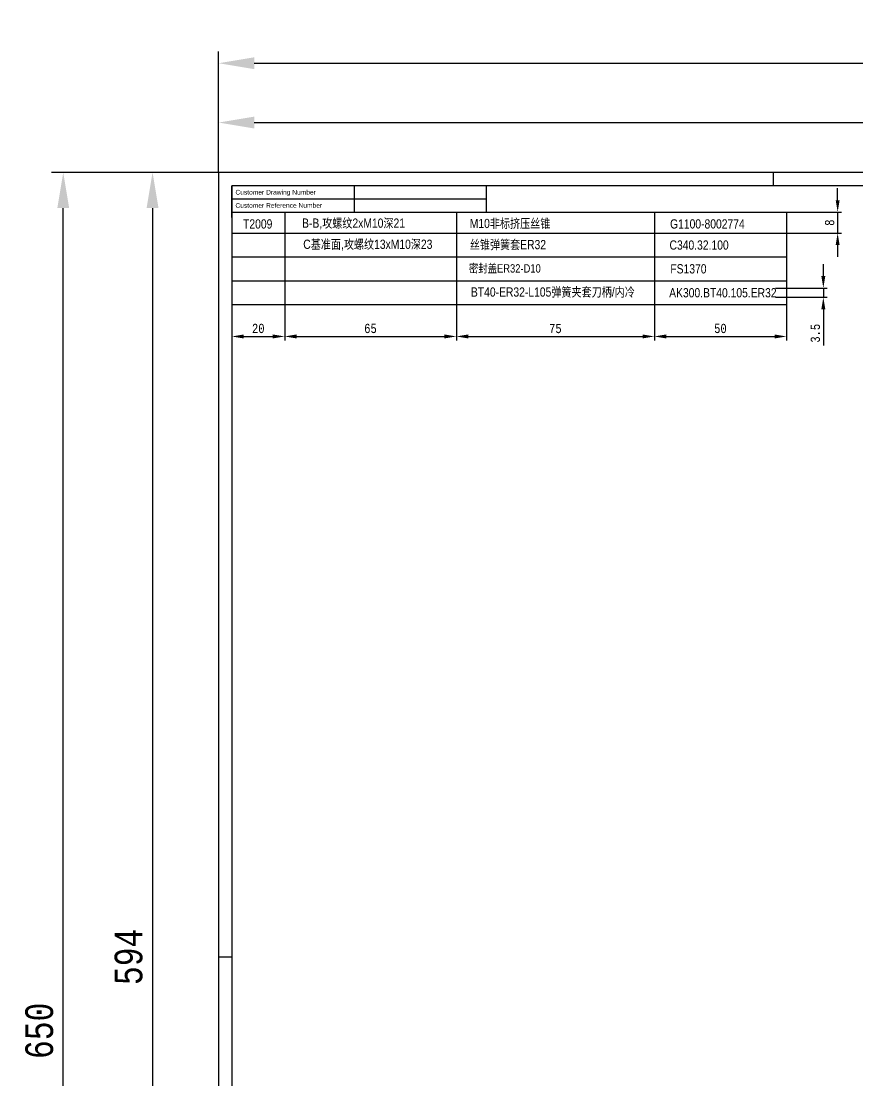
# Model space of a CAD drawing. Header units: millimetres. Extents: x -80 to 17556, y -2605 to 646.
# Drawn here: x -79.8 to 237, y 245.1 to 646.3 of the extents above; entities that cross this region are included whole.
import ezdxf

# ---------------------------------------------------------------- set-up
doc = ezdxf.new("R2010")
doc.units = ezdxf.units.MM
doc.header["$LTSCALE"] = 2
doc.layers.add('2', color=7, linetype='Continuous', lineweight=25)
doc.layers.add('5', color=7, linetype='Continuous', lineweight=25)
doc.layers.add('FRAME51', color=7, linetype='Continuous')
doc.styles.add('Arial', font='arial.ttf')
doc.styles.add('MONOSPACE821BT', font='monos.ttf', dxfattribs={"width": 0.8})
doc.styles.add('S07', font='simplex.shx', dxfattribs={"width": 0.7})
doc.styles.add('SIMPLEX', font='simplex.shx', dxfattribs={"width": 0.8})
doc.dimstyles.new('WALTER_1$0', dxfattribs={"dimtxt": 3.5, "dimasz": 4.5, "dimexe": 1.5, "dimexo": 0, "dimgap": 1.2, "dimtad": 1, "dimdec": 3, "dimdsep": 46, "dimtxsty": 'S07', "dimcen": 2.3, "dimclrd": 256, "dimclre": 256, "dimclrt": 256, "dimadec": 0, "dimazin": 0, "dimtfac": 0.6, "dimtdec": 3, "dimtmove": 0, "dimatfit": 3, "dimfxl": 1, "dimtolj": 1, "dimarcsym": 0})

# ---------------------------------------------------------------- blocks, each defined once
blk = doc.blocks.new('RAHMEN_RAHM-A1Q')
at = {"layer": '5', "color": 7, "linetype": 'Continuous'}
for p, q in [((-5, 589), (-5, -5)), ((836, 589), (-5, 589))]:
    blk.add_line(p, q, dxfattribs=at)
at = {"layer": '5', "color": 3, "linetype": 'Continuous'}
for p, q in [((205, 589), (205, 584)), ((-5, 292), (0, 292))]:
    blk.add_line(p, q, dxfattribs=at)
at = {"layer": '5', "color": 4, "linetype": 'Continuous'}
for p, q in [((0, 584), (0, 0)), ((831, 584), (0, 584))]:
    blk.add_line(p, q, dxfattribs=at)
at = {"layer": 'FRAME51', "color": 4}
blk.add_line((0, 572), (0, 584), dxfattribs=at)
at = {"layer": 'FRAME51', "color": 7, "linetype": 'Continuous'}
for p, q in [((46.25, 584), (46.25, 579)), ((0, 579), (96.25, 579)), ((46.25, 579), (46.25, 574))]:
    blk.add_line(p, q, dxfattribs=at)
at = {"layer": 'FRAME51', "color": 4, "linetype": 'Continuous'}
for p, q in [((96.25, 584), (96.25, 579)), ((96.25, 579), (96.25, 574)), ((0, 574), (96.25, 574))]:
    blk.add_line(p, q, dxfattribs=at)
at = {"layer": 'FRAME51', "style": 'Arial'}
for tag, p in [('CAD_KDZNR', (1.36, 580.62)), ('KDZNR', (47.61, 580.02)), ('CAD_KDMAT_PROMPT', (1.36, 575.62)), ('KDMAT', (47.61, 575.02))]:
    blk.add_attdef(tag, p, '', height=1.8, dxfattribs=at)
at = {"layer": 'FRAME51', "flags": 1}
for tag, p in [('FILENAME', (739.82, -2.19)), ('KBZ', (751.5, -2.19))]:
    blk.add_attdef(tag, p, '', height=1, dxfattribs=at)
at = {"layer": 'FRAME51', "style": 'SIMPLEX', "width": 0.7}
for tag, p in [('MADR_INIT', (756.63, -3.52)), ('DATUM', (782.13, -3.52))]:
    blk.add_attdef(tag, p, '', height=2.5, dxfattribs=at)
blk = doc.blocks.new('*D21')
at = {"layer": '2', "lineweight": -2, "transparency": 16777216}
for p, q in [((229.39, 578.5), (229.39, 583)), ((210, 574), (230.89, 574)), ((229.39, 574), (229.39, 566)), ((210, 566), (230.89, 566)), ((229.39, 561.5), (229.39, 557))]:
    blk.add_line(p, q, dxfattribs=at)
at = {"layer": '2', "transparency": 16777216}
for points in [[(228.64, 578.5), (230.14, 578.5), (229.39, 574)], [(228.64, 561.5), (230.14, 561.5), (229.39, 566)]]:
    blk.add_solid(points, dxfattribs=at)
at = {"layer": 'Defpoints', "color": 0, "transparency": 16777216}
for p in [(210, 574), (210, 566), (229.39, 566)]:
    blk.add_point(p, dxfattribs=at)
at = {"layer": '2', "transparency": 16777216, "insert": (226.38, 570), "char_height": 3.5, "attachment_point": 5, "rotation": 90, "style": 'MONOSPACE821BT'}
blk.add_mtext('\\A1;8', dxfattribs=at)
blk = doc.blocks.new('*D22')
at = {"layer": '2', "lineweight": -2, "transparency": 16777216}
for p, q in [((0, 539), (0, 525.41)), ((20, 539), (20, 525.41)), ((4.5, 526.91), (15.5, 526.91))]:
    blk.add_line(p, q, dxfattribs=at)
at = {"layer": '2', "transparency": 16777216}
for points in [[(4.5, 527.66), (4.5, 526.16), (0, 526.91)], [(15.5, 527.66), (15.5, 526.16), (20, 526.91)]]:
    blk.add_solid(points, dxfattribs=at)
at = {"layer": 'Defpoints', "color": 0, "transparency": 16777216}
for p in [(0, 539), (20, 539), (20, 526.91)]:
    blk.add_point(p, dxfattribs=at)
at = {"layer": '2', "transparency": 16777216, "insert": (10, 529.92), "char_height": 3.5, "attachment_point": 5, "style": 'MONOSPACE821BT'}
blk.add_mtext('\\A1;20', dxfattribs=at)
blk = doc.blocks.new('*D23')
at = {"layer": '2', "lineweight": -2, "transparency": 16777216}
for p, q in [((20, 539), (20, 525.41)), ((85, 539), (85, 525.41)), ((24.5, 526.91), (80.5, 526.91))]:
    blk.add_line(p, q, dxfattribs=at)
at = {"layer": '2', "transparency": 16777216}
for points in [[(24.5, 527.66), (24.5, 526.16), (20, 526.91)], [(80.5, 527.66), (80.5, 526.16), (85, 526.91)]]:
    blk.add_solid(points, dxfattribs=at)
at = {"layer": 'Defpoints', "color": 0, "transparency": 16777216}
for p in [(20, 539), (85, 539), (85, 526.91)]:
    blk.add_point(p, dxfattribs=at)
at = {"layer": '2', "transparency": 16777216, "insert": (52.5, 529.92), "char_height": 3.5, "attachment_point": 5, "style": 'MONOSPACE821BT'}
blk.add_mtext('\\A1;65', dxfattribs=at)
blk = doc.blocks.new('*D24')
at = {"layer": '2', "lineweight": -2, "transparency": 16777216}
for p, q in [((85, 539), (85, 525.41)), ((160, 539), (160, 525.41)), ((89.5, 526.91), (155.5, 526.91))]:
    blk.add_line(p, q, dxfattribs=at)
at = {"layer": '2', "transparency": 16777216}
for points in [[(89.5, 527.66), (89.5, 526.16), (85, 526.91)], [(155.5, 527.66), (155.5, 526.16), (160, 526.91)]]:
    blk.add_solid(points, dxfattribs=at)
at = {"layer": 'Defpoints', "color": 0, "transparency": 16777216}
for p in [(85, 539), (160, 539), (160, 526.91)]:
    blk.add_point(p, dxfattribs=at)
at = {"layer": '2', "transparency": 16777216, "insert": (122.5, 529.91), "char_height": 3.5, "attachment_point": 5, "style": 'MONOSPACE821BT'}
blk.add_mtext('\\A1;75', dxfattribs=at)
blk = doc.blocks.new('*D25')
at = {"layer": '2', "lineweight": -2, "transparency": 16777216}
for p, q in [((160, 539), (160, 525.41)), ((210, 539), (210, 525.41)), ((164.5, 526.91), (205.5, 526.91))]:
    blk.add_line(p, q, dxfattribs=at)
at = {"layer": '2', "transparency": 16777216}
for points in [[(164.5, 527.66), (164.5, 526.16), (160, 526.91)], [(205.5, 527.66), (205.5, 526.16), (210, 526.91)]]:
    blk.add_solid(points, dxfattribs=at)
at = {"layer": 'Defpoints', "color": 0, "transparency": 16777216}
for p in [(160, 539), (210, 539), (210, 526.91)]:
    blk.add_point(p, dxfattribs=at)
at = {"layer": '2', "transparency": 16777216, "insert": (185, 529.92), "char_height": 3.5, "attachment_point": 5, "style": 'MONOSPACE821BT'}
blk.add_mtext('\\A1;50', dxfattribs=at)
blk = doc.blocks.new('*D20')
at = {"layer": '2', "lineweight": -2, "transparency": 16777216}
for p, q in [((223.97, 549.74), (223.97, 554.24)), ((205.89, 545.24), (225.47, 545.24)), ((205.89, 541.74), (225.47, 541.74)), ((223.97, 545.24), (223.97, 541.74)), ((223.97, 537.24), (223.97, 523.52))]:
    blk.add_line(p, q, dxfattribs=at)
at = {"layer": '2', "transparency": 16777216}
for points in [[(223.22, 549.74), (224.72, 549.74), (223.97, 545.24)], [(223.22, 537.24), (224.72, 537.24), (223.97, 541.74)]]:
    blk.add_solid(points, dxfattribs=at)
at = {"layer": 'Defpoints', "color": 0, "transparency": 16777216}
for p in [(205.89, 545.24), (205.89, 541.74), (223.97, 541.74)]:
    blk.add_point(p, dxfattribs=at)
at = {"layer": '2', "transparency": 16777216, "insert": (220.96, 528.13), "char_height": 3.5, "attachment_point": 5, "rotation": 90, "style": 'MONOSPACE821BT'}
blk.add_mtext('\\A1;3.5', dxfattribs=at)
blk = doc.blocks.new('*D26')
at = {"layer": '2', "lineweight": -2, "transparency": 16777216}
for p, q in [((-5, 589), (-5, 612.4)), ((836, 589), (836, 612.4)), ((8.5, 607.9), (822.5, 607.9))]:
    blk.add_line(p, q, dxfattribs=at)
at = {"layer": '2', "transparency": 16777216}
for points in [[(8.5, 610.15), (8.5, 605.65), (-5, 607.9)], [(822.5, 610.15), (822.5, 605.65), (836, 607.9)]]:
    blk.add_solid(points, dxfattribs=at)
at = {"layer": 'Defpoints', "color": 0, "transparency": 16777216}
for p in [(836, 607.9), (-5, 589), (836, 589)]:
    blk.add_point(p, dxfattribs=at)
at = {"layer": '2', "transparency": 16777216, "insert": (415.5, 616.94), "char_height": 10.5, "attachment_point": 5, "style": 'MONOSPACE821BT'}
blk.add_mtext('\\A1;841', dxfattribs=at)
blk = doc.blocks.new('*D27')
at = {"layer": '2', "lineweight": -2, "transparency": 16777216}
for p, q in [((-5, 589), (-5, 634.86)), ((875, 589), (875, 634.86)), ((8.5, 630.36), (861.5, 630.36))]:
    blk.add_line(p, q, dxfattribs=at)
at = {"layer": '2', "transparency": 16777216}
for points in [[(8.5, 632.61), (8.5, 628.11), (-5, 630.36)], [(861.5, 632.61), (861.5, 628.11), (875, 630.36)]]:
    blk.add_solid(points, dxfattribs=at)
at = {"layer": 'Defpoints', "color": 0, "transparency": 16777216}
for p in [(875, 630.36), (-5, 589), (875, 589)]:
    blk.add_point(p, dxfattribs=at)
at = {"layer": '2', "transparency": 16777216, "insert": (435, 639.39), "char_height": 10.5, "attachment_point": 5, "style": 'MONOSPACE821BT'}
blk.add_mtext('\\A1;880', dxfattribs=at)
blk = doc.blocks.new('*D28')
at = {"layer": '2', "lineweight": -2, "transparency": 16777216}
for p, q in [((-5, 589), (-34.53, 589)), ((-30.03, 575.5), (-30.03, 8.5)), ((-5, -5), (-34.53, -5))]:
    blk.add_line(p, q, dxfattribs=at)
at = {"layer": '2', "transparency": 16777216}
for points in [[(-32.28, 575.5), (-27.78, 575.5), (-30.03, 589)], [(-32.28, 8.5), (-27.78, 8.5), (-30.03, -5)]]:
    blk.add_solid(points, dxfattribs=at)
at = {"layer": 'Defpoints', "color": 0, "transparency": 16777216}
for p in [(-5, 589), (-30.03, -5), (-5, -5)]:
    blk.add_point(p, dxfattribs=at)
at = {"layer": '2', "transparency": 16777216, "insert": (-39.07, 292), "char_height": 10.5, "attachment_point": 5, "rotation": 90, "style": 'MONOSPACE821BT'}
blk.add_mtext('\\A1;594', dxfattribs=at)
blk = doc.blocks.new('*D29')
at = {"layer": '2', "lineweight": -2, "transparency": 16777216}
for p, q in [((-5, 589), (-68.35, 589)), ((-63.85, -47.5), (-63.85, 575.5)), ((-5, -61), (-68.35, -61))]:
    blk.add_line(p, q, dxfattribs=at)
at = {"layer": '2', "transparency": 16777216}
for points in [[(-66.1, 575.5), (-61.6, 575.5), (-63.85, 589)], [(-66.1, -47.5), (-61.6, -47.5), (-63.85, -61)]]:
    blk.add_solid(points, dxfattribs=at)
at = {"layer": 'Defpoints', "color": 0, "transparency": 16777216}
for p in [(-63.85, 589), (-5, 589), (-5, -61)]:
    blk.add_point(p, dxfattribs=at)
at = {"layer": '2', "transparency": 16777216, "insert": (-72.88, 264), "char_height": 10.5, "attachment_point": 5, "rotation": 90, "style": 'MONOSPACE821BT'}
blk.add_mtext('\\A1;650', dxfattribs=at)

msp = doc.modelspace()

# ---------------------------------------------------------------- linework, layer by layer
for p, q in [((0, 574), (210, 574)), ((0, 574), (0, 539)), ((20, 574), (20, 539)), ((85, 574), (85, 539)), ((160, 574), (160, 539)), ((210, 574), (210, 539)), ((0, 566), (210, 566)), ((0, 557), (210, 557)), ((0, 548), (210, 548)), ((0, 539), (210, 539))]:
    msp.add_line(p, q)

# ---------------------------------------------------------------- block references
at = {"layer": 'FRAME51'}
msp.add_blockref('RAHMEN_RAHM-A1Q', (0, 0), dxfattribs=at).add_auto_attribs({'CAD_KDZNR': 'Customer Drawing Number', 'CAD_KDMAT_PROMPT': 'Customer Reference Number'})

# ---------------------------------------------------------------- texts
at = {"width": 73.598342, "attachment_point": 5}
for s, insert, char_height in [('{\\fArial|b0|i0|c134|p34;\\W0.8;\\C7;T2009}', (9.7914, 569.5), 3.5), ('{\\fArial|b0|i0|c134|p34;\\W0.8;\\C7;B-B,\\fSimSun|b0|i0|c134|p2;攻螺纹\\fArial|b0|i0|c134|p34;2xM10\\fSimSun|b0|i0|c134|p2;深\\fArial|b0|i0|c134|p34;21}', (46.0801, 569.5), 3.5), ('{\\fArial|b0|i0|c134|p34;\\W0.8;M10\\fSimSun|b0|i0|c134|p2;非标挤压丝锥}', (105.3475, 569.5), 3.5), ('{\\fArial|b0|i0|c134|p34;\\W0.8;G1100-8002774}', (180.0686, 569.5), 3.5), ('{\\fArial|b0|i0|c134|p34;\\W0.8;\\C7;C\\fSimSun|b0|i0|c134|p2;基准面\\fArial|b0|i0|c134|p34;,\\fSimSun|b0|i0|c134|p2;攻螺纹\\fArial|b0|i0|c134|p34;13xM10\\fSimSun|b0|i0|c134|p2;深\\fArial|b0|i0|c134|p34;23}', (51.4872, 561.5), 3.5), ('{\\fSimSun|b0|i0|c134|p2;\\W0.8;\\C7;丝锥弹簧套\\fArial|b0|i0|c134|p34;ER32}', (104.5305, 561.5), 3.5), ('{\\fArial|b0|i0|c134|p34;\\W0.8;\\C7;C340.32.100}', (176.9231, 561.5), 3.5), ('{\\fSimSun|b0|i0|c134|p2;\\W0.8;\\C7;密封盖\\fArial|b0|i0|c134|p34;ER32-D10}', (103.345, 552.5), 3.175), ('{\\fArial|b0|i0|c134|p34;\\W0.8;\\C7;FS1370}', (172.8872, 552.5), 3.5), ('{\\fArial|b0|i0|c134|p34;\\W0.8;\\C7;BT40-ER32-L105\\fSimSun|b0|i0|c134|p2;弹簧夹套刀柄\\fArial|b0|i0|c134|p34;/\\fSimSun|b0|i0|c134|p2;内冷}', (121.5631, 543.5373), 3.5), ('{\\fArial|b0|i0|c134|p34;\\W0.8;\\C7;AK300.BT40.105.ER32}', (185.925, 543.4316), 3.5)]:
    msp.add_mtext(s, dxfattribs=dict(at, insert=insert, char_height=char_height))

# ---------------------------------------------------------------- dimensions: what is measured, and where the dimension line sits
at = {"layer": '2'}
for base, p1, p2, override, picture, middle in [((875, 630.3553), (-5, 589), (875, 589), {"dimscale": 3, "dimtxsty": 'MONOSPACE821BT'}, '*D27', (435, 639.3898)), ((836, 607.9013), (-5, 589), (836, 589), {"dimscale": 3, "dimtxsty": 'MONOSPACE821BT'}, '*D26', (415.5, 616.9358)), ((85, 526.9069), (20, 539), (85, 539), {"dimtxsty": 'MONOSPACE821BT'}, '*D23', (52.5, 529.9184)), ((160, 526.9069), (85, 539), (160, 539), {"dimtxsty": 'MONOSPACE821BT'}, '*D24', (122.5, 529.9073)), ((210, 526.9069), (160, 539), (210, 539), {"dimtxsty": 'MONOSPACE821BT'}, '*D25', (185, 529.9184))]:
    dim = msp.add_linear_dim(base=base, p1=p1, p2=p2, dimstyle='WALTER_1$0', override=override, dxfattribs=at)
    dim.commit()
    dim.dimension.update_dxf_attribs({"geometry": picture, "text_midpoint": middle})
for base, p1, p2, override, picture, middle in [((-63.8481, 589), (-5, -61), (-5, 589), {"dimscale": 3, "dimtxsty": 'MONOSPACE821BT'}, '*D29', (-72.8826, 264)), ((-30.0338, -5), (-5, 589), (-5, -5), {"dimscale": 3, "dimtxsty": 'MONOSPACE821BT'}, '*D28', (-39.0683, 292)), ((229.3869, 566), (210, 574), (210, 566), {"dimtxsty": 'MONOSPACE821BT'}, '*D21', (226.3754, 570)), ((223.9723, 541.7367), (205.895, 545.2367), (205.895, 541.7367), {"dimtxsty": 'MONOSPACE821BT'}, '*D20', (220.9608, 528.1267))]:
    dim = msp.add_linear_dim(base=base, p1=p1, p2=p2, angle=90, dimstyle='WALTER_1$0', override=override, dxfattribs=at)
    dim.commit()
    dim.dimension.update_dxf_attribs({"geometry": picture, "text_midpoint": middle})
dim = msp.add_linear_dim(base=(20, 526.9069), p1=(0, 539), p2=(20, 539), dimstyle='WALTER_1$0', override={"dimtxsty": 'MONOSPACE821BT'}, dxfattribs=at)
dim.commit()
dim.dimension.update_dxf_attribs({"geometry": '*D22', "text_midpoint": (10, 526.9069), "dimtype": 160})

doc.saveas('drawing.dxf')
